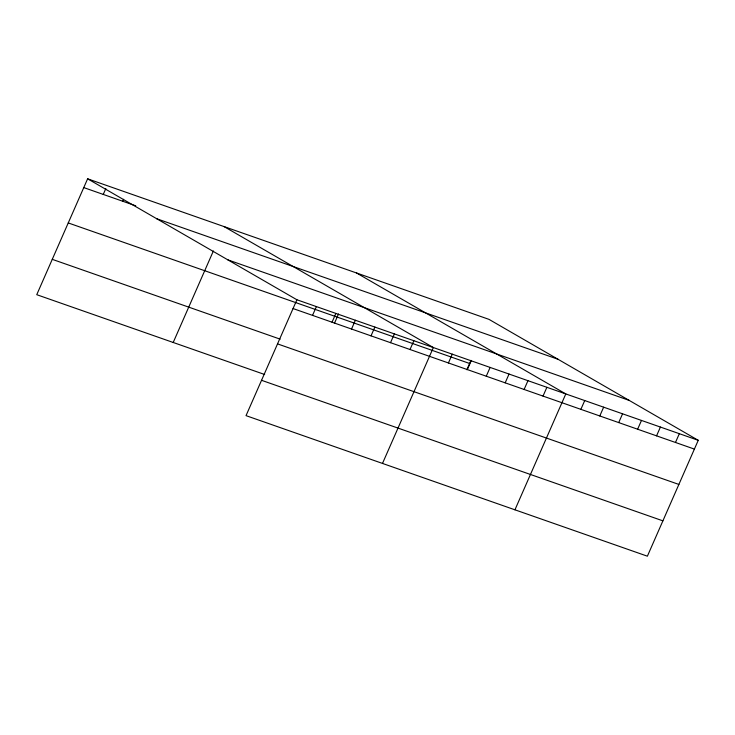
<?xml version="1.0" encoding="UTF-8"?>
<svg xmlns="http://www.w3.org/2000/svg" width="735" height="735" viewBox="0 0 735 735"><rect width="100%" height="100%" fill="white"/><g stroke="black" fill="none" stroke-linecap="round" stroke-linejoin="round"><path stroke-width="1.1" d="M87.621 178.807L296.903 299.77L246.032 415.642L647.379 556.193L698.25 440.311L488.968 319.358L87.621 178.807L36.75 294.689L264.655 374.501M103.258 194.417L105.831 188.564M122.754 201.243L123.609 199.295M173.212 342.473L213.38 250.966M312.54 315.379L316.39 306.596M332.036 322.206L335.886 313.422M334.416 323.345L338.523 313.983M351.532 329.032L355.382 320.249M371.019 335.858L374.878 327.075M390.515 342.685L394.373 333.901M410.011 349.511L413.869 340.728M382.494 463.436L433.356 347.554L224.074 226.591M448.423 362.961L452.282 354.178M466.854 369.723L470.97 360.361M467.35 369.586L471.199 360.802M486.267 376.21L490.126 367.426M505.184 382.834L509.043 374.051M524.11 389.467L527.96 380.684M543.027 396.091L546.886 387.308M514.941 509.814L565.803 393.932L356.521 272.97M580.87 409.34L584.729 400.557M599.788 415.964L603.646 407.181M618.714 422.588L622.563 413.805M637.631 429.212L641.49 420.438M656.557 435.846L660.407 427.063M675.474 442.47L679.333 433.687M83.762 187.59L135.745 205.8M156.684 218.727L558.03 359.268M227.841 259.85L629.188 400.391M296.903 299.77L698.25 440.311M68.245 222.935L469.601 363.476M293.044 308.553L694.391 449.094M52.268 259.345L280.173 339.157M277.527 343.888L678.883 484.438M261.55 380.307L662.896 520.849"/></g></svg>
